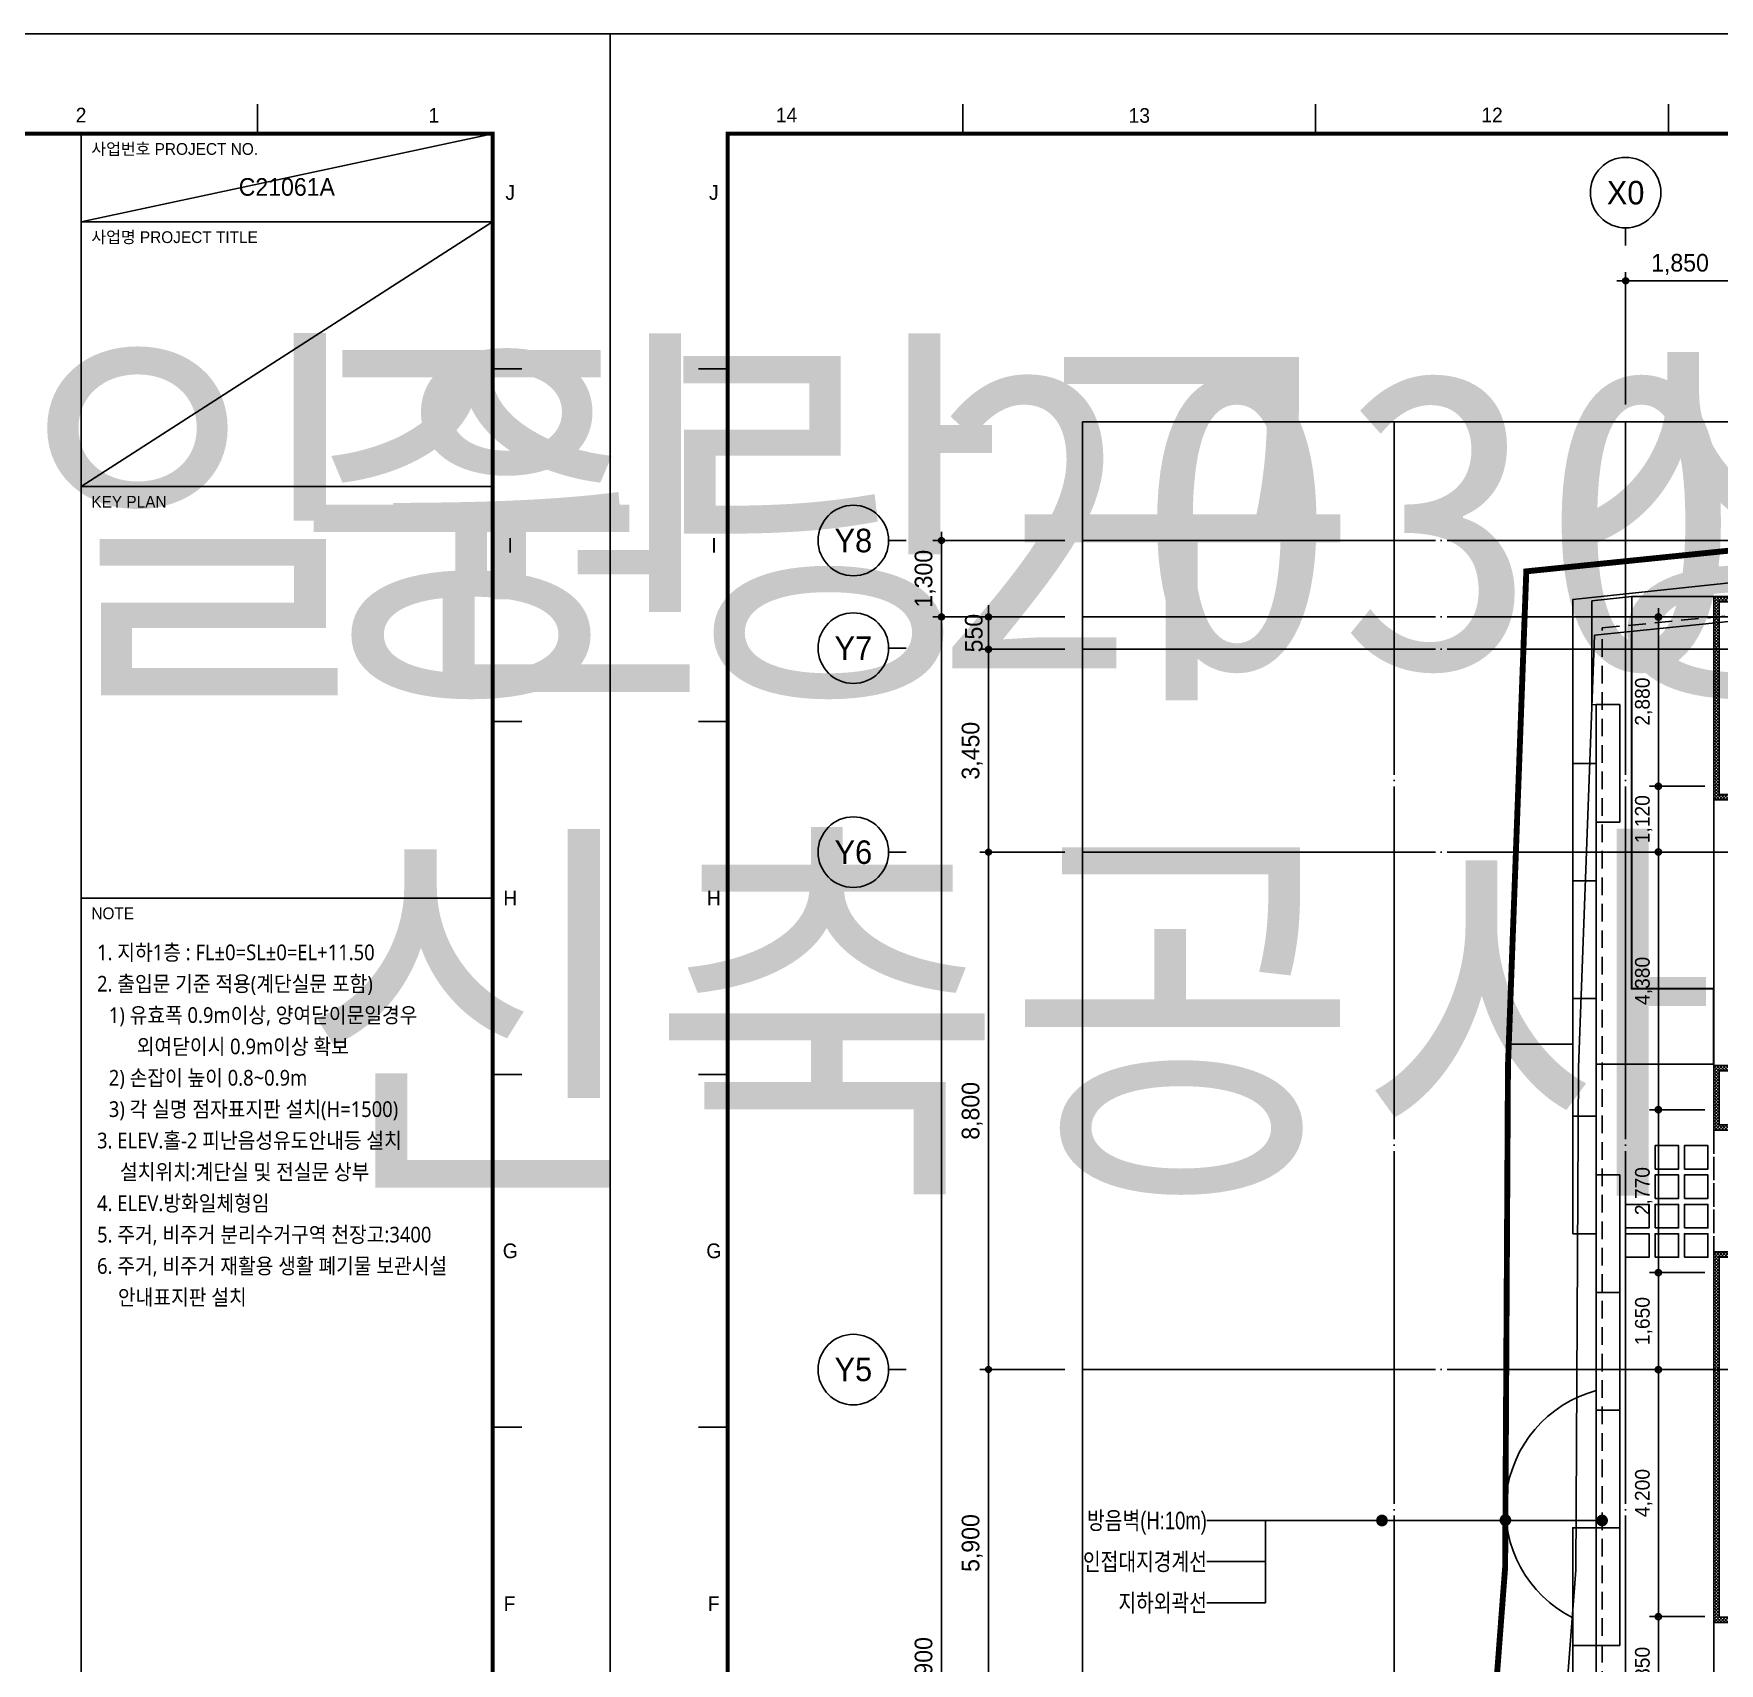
# Model space of a CAD drawing. Header units: millimetres. Extents: x 0 to 1390178, y 0 to 110113.
# Drawn here: x 410195 to 438865, y 31686 to 59400 of the extents above; entities that cross this region are included whole.
import ezdxf
from ezdxf.enums import TextEntityAlignment as Align
from ezdxf.xclip import XClip

# ---------------------------------------------------------------- set-up
doc = ezdxf.new("R2018")
doc.units = ezdxf.units.MM
doc.header["$LTSCALE"] = 100
doc.header["$XCLIPFRAME"] = 0
for name, pattern in [('X - 평면도$0$CEN', [62, 60, -1, 0, -1]), ('X - 평면도$0$HID', [1.5, 1, -0.5]), ('X - 평면도$0$PHANTOM2', [50, 40, -2, 2, -2, 2, -2])]:
    doc.linetypes.add(name, pattern=pattern)
doc.layers.get('DEFPOINTS').update_dxf_attribs({"color": 145})
for name, color, linetype in [('AA-XXXX-DIMS', 7, 'Continuous'), ('AA-XXXX-NOTE', 3, 'Continuous'), ('AA-XXXX-TEXT', 3, 'Continuous'), ('DIM', 7, 'Continuous'), ('SYM', 7, 'Continuous'), ('X - LAND$0$-landscape_base', 8, 'Continuous'), ('X - LAND$0$03-사철나무', 8, 'Continuous'), ('X - LAND$0$03-회양목', 8, 'Continuous'), ('X - LAND$0$04-자산홍', 8, 'Continuous'), ('X - SHEET$0$AA-BORD-FORM', 7, 'Continuous'), ('X - SHEET$0$AA-BORD-TEXT', 3, 'Continuous'), ('X - 평면도$0$0-구역계', 1, 'Continuous'), ('X - 평면도$0$253', 253, 'Continuous'), ('X - 평면도$0$A-CEN', 1, 'X - 평면도$0$CEN'), ('X - 평면도$0$AA-EL-PCN3', 3, 'Continuous'), ('X - 평면도$0$AA-EL-PCN8', 8, 'Continuous'), ('X - 평면도$0$AA-WAXM-BRCK', 3, 'Continuous'), ('X - 평면도$0$AA-XXXX-CNTL', 1, 'X - 평면도$0$CEN'), ('X - 평면도$0$H7', 7, 'X - 평면도$0$HID'), ('X - 평면도$0$상부외곽선', 7, 'X - 평면도$0$HID'), ('수정사항', 6, 'Continuous')]:
    doc.layers.add(name, color=color, linetype=linetype)
for name, color, linetype, plot in [('X - LAND$0$DEFPOINT', 163, 'Continuous', False), ('X - SHEET$0$DEFPOINT', 165, 'Continuous', False), ('X - 평면도$0$$0$DEFPOINT', 163, 'Continuous', False), ('X - 평면도$0$DEFPOINT', 163, 'Continuous', False)]:
    doc.layers.add(name, color=color, linetype=linetype, plot=plot)
doc.styles.add('HAUD0', font='malgun.ttf')
doc.styles.add('HAUD01', font='Dotum.ttf')
doc.styles.get("Standard").update_dxf_attribs({"font": 'Dotum.ttf'})
doc.styles.add('X - SHEET$0$HAUD01', font='Dotum.ttf')
doc.dimstyles.new('HAUD-100', dxfattribs={"dimscale": 100, "dimtxt": 3, "dimasz": 1, "dimexe": 0, "dimexo": 3, "dimgap": 1, "dimtad": 1, "dimdec": 0, "dimdsep": 46, "dimlunit": 6, "dimtxsty": 'HAUD01', "dimblk": 'DIMDOT', "dimcen": 2.5, "dimdle": 1.5, "dimclrd": 7, "dimclre": 7, "dimclrt": 3, "dimadec": 0, "dimazin": 0, "dimtfac": 1, "dimtdec": 0, "dimtix": 1, "dimtmove": 2, "dimatfit": 3, "dimfxl": 1, "dimtvp": 1, "dimtolj": 1, "dimtzin": 0, "dimarcsym": 0})
doc.dimstyles.new('HAUD-80', dxfattribs={"dimscale": 100, "dimtxt": 2.5, "dimasz": 0.5, "dimexe": 0, "dimexo": 1.5, "dimgap": 1, "dimtad": 1, "dimdec": 0, "dimdsep": 46, "dimlunit": 6, "dimtxsty": 'HAUD01', "dimblk": 'Z_DOT', "dimcen": 2.5, "dimdle": 1.5, "dimclrd": 7, "dimclre": 7, "dimclrt": 4, "dimadec": 0, "dimazin": 0, "dimtfac": 1, "dimtdec": 0, "dimtix": 1, "dimtmove": 2, "dimatfit": 3, "dimfxl": 1, "dimtvp": 1, "dimtolj": 1, "dimtzin": 0, "dimarcsym": 0})
pattern_1 = [(45, (-943193, 374193), (-26.9407684, 26.9407684), []), (135, (-943193, 374193), (-26.9407684, -26.9407684), [])]

# ---------------------------------------------------------------- blocks, each defined once
blk = doc.blocks.new('X - SHEET$0$HAUDsheetV')
at = {"layer": 'X - SHEET$0$AA-BORD-FORM', "color": 2}
for p, q in [((61, 577), (61, 582)), ((121, 577), (121, 582)), ((181, 577), (181, 582)), ((781, 577), (781, 582)), ((751, 577), (751, 17)), ((21, 537), (16, 537)), ((821, 537), (826, 537)), ((21, 477), (16, 477)), ((821, 477), (826, 477)), ((21, 417), (16, 417)), ((821, 417), (826, 417)), ((21, 357), (16, 357)), ((821, 357), (826, 357))]:
    blk.add_line(p, q, dxfattribs=at)
at = {"layer": 'X - SHEET$0$AA-BORD-FORM', "color": 3}
for p, q in [((821, 562), (751, 562)), ((821, 517), (751, 517)), ((821, 447), (751, 447))]:
    blk.add_line(p, q, dxfattribs=at)
at = {"layer": 'X - SHEET$0$AA-BORD-FORM', "color": 1}
blk.add_lwpolyline([(1, 0), (841, 0), (841, 594), (1, 594)], close=True, dxfattribs=at)
at = {"layer": 'X - SHEET$0$AA-BORD-FORM', "color": 2, "const_width": 0.682}
blk.add_lwpolyline([(21, 17), (21, 577), (821, 577), (821, 17)], close=True, dxfattribs=at)
at = {"layer": 'X - SHEET$0$AA-BORD-TEXT', "color": 7, "style": 'X - SHEET$0$HAUD01'}
for s, p in [('14', (31, 580.17)), ('13', (91, 580.1)), ('12', (151, 580.17)), ('2', (751, 580.16)), ('1', (811, 580.12)), ('J', (18.63, 567)), ('J', (824, 567)), ('I', (18.67, 507)), ('I', (824, 507)), ('H', (18.63, 447)), ('H', (824, 447)), ('G', (18.63, 387)), ('G', (824, 387)), ('F', (18.61, 327)), ('F', (823.89, 327))]:
    blk.add_text(s, height=2.5, dxfattribs=at).set_placement(p, align=Align.MIDDLE_CENTER)
at = {"layer": 'X - SHEET$0$AA-BORD-TEXT', "color": 3, "style": 'X - SHEET$0$HAUD01'}
for s, p in [('사업번호 PROJECT NO.', (752.75, 573.4)), ('사업명 PROJECT TITLE', (752.75, 558.4)), ('KEY PLAN', (752.75, 513.4)), ('NOTE', (752.75, 443.4))]:
    blk.add_text(s, height=2, rotation=360, dxfattribs=at).set_placement(p)
for tag, p in [('PJCode', (786, 567.94)), ('작성자', (786.11, 194.82)), ('검토자', (786.11, 181.82)), ('최종검토자', (786.11, 168.82)), ('승인자', (786.11, 155.82)), ('일자', (786.83, 144.02)), ('개정번호', (812, 65.92))]:
    blk.add_attdef(tag, text='', height=3, dxfattribs=at).set_placement(p, align=Align.MIDDLE_CENTER)
at = {"layer": 'X - SHEET$0$AA-BORD-TEXT', "color": 3, "lineweight": 30, "flags": 104}
blk.add_attdef('PJTitle', text='', height=4, dxfattribs=at).set_placement((787.25, 536.62), align=Align.MIDDLE_CENTER)
blk = doc.blocks.new('X - SHEET')
at = {"layer": 'X - SHEET$0$DEFPOINT'}
for p, q in [((82000, 57700), (75000, 56200)), ((75000, 51700), (82000, 56200))]:
    blk.add_line(p, q, dxfattribs=at)
ref = blk.add_blockref('X - SHEET$0$HAUDsheetV', (-100, 0), dxfattribs=dict(xscale=100, yscale=100, zscale=100))
ref.add_attrib('PJCode', 'C21061A', dxfattribs={"layer": 'X - SHEET$0$AA-BORD-TEXT', "color": 3, "height": 300, "style": 'X - SHEET$0$HAUD01'}).set_placement((78500, 56794), align=Align.MIDDLE_CENTER)
lines = blk.add_mtext('중랑구 상봉동 116-49번지 일원 2030 청년주택 \\P신축공사', dxfattribs={"layer": 'X - SHEET$0$AA-BORD-TEXT', "color": 3, "insert": (78625, 53662), "char_height": 5056.52, "attachment_point": 1})
ref.add_attrib('PJTitle', '', (78625, 53662), dxfattribs={"flags": 104}).embed_mtext(lines)
blk = doc.blocks.new('A$C07303efd')
at = {"layer": 'AA-XXXX-NOTE', "style": 'HAUD0', "width": 0.9}
for s, p in [('2. 출입문 기준 적용(계단실문 포함)', (408, -2185)), ('1) 유효폭 0.9m이상, 양여닫이문일경우 ', (708, -2985)), ('외여닫이시 0.9m이상 확보', (1421, -3785)), ('2) 손잡이 높이 0.8~0.9m', (708, -4585)), ('3) 각 실명 점자표지판 설치(H=1500)', (708, -5385)), ('3. ELEV.홀-2 피난음성유도안내등 설치', (408, -6185)), ('설치위치:계단실 및 전실문 상부', (993, -6985))]:
    blk.add_text(s, height=400, dxfattribs=at).set_placement(p, align=Align.MIDDLE_LEFT)
blk = doc.blocks.new('DIMDOT')
at = {"layer": 'AA-XXXX-DIMS'}
for p, q in [((-1.5, 0), (1.5, 0)), ((0, -1.5), (0, 1.5))]:
    blk.add_line(p, q, dxfattribs=at)
for radius in [0.5, 0.25]:
    blk.add_circle((0, 0), radius, dxfattribs=at)
blk = doc.blocks.new('*D349')
at = {"color": 7, "lineweight": -2, "transparency": 16777216}
for p, q in [((-55653, 31621), (-56953, 31621)), ((-56953, 28271), (-56953, 31521)), ((-55653, 28171), (-56953, 28171))]:
    blk.add_line(p, q, dxfattribs=at)
at = {"layer": 'DEFPOINTS', "color": 0, "transparency": 16777216}
for p in [(-56953, 31621), (-55353, 31621, 0), (-55353, 28171, 0)]:
    blk.add_point(p, dxfattribs=at)
at = {"color": 7, "lineweight": -2, "transparency": 16777216, "xscale": 100, "yscale": 100, "zscale": 100}
for p, rotation in [((-56953, 31621), 90), ((-56953, 28171), 270)]:
    blk.add_blockref('DIMDOT', p, dxfattribs=dict(at, rotation=rotation))
at = {"color": 3, "transparency": 16777216, "insert": (-57232, 29896), "char_height": 300, "attachment_point": 5, "rotation": 90, "style": 'HAUD01'}
blk.add_mtext('\\A1;3,450', dxfattribs=at)
blk = doc.blocks.new('*D350')
at = {"color": 7, "lineweight": -2, "transparency": 16777216}
for p, q in [((-55653, 32171), (-57753, 32171)), ((-57753, 32071), (-57753, -3629)), ((-55653, -3729), (-57753, -3729))]:
    blk.add_line(p, q, dxfattribs=at)
at = {"layer": 'DEFPOINTS', "color": 0, "transparency": 16777216}
for p in [(-55353, 32171, 0), (-57753, -3729), (-55353, -3729, 0)]:
    blk.add_point(p, dxfattribs=at)
at = {"color": 7, "lineweight": -2, "transparency": 16777216, "xscale": 100, "yscale": 100, "zscale": 100}
for p, rotation in [((-57753, 32171), 90), ((-57753, -3729), 270)]:
    blk.add_blockref('DIMDOT', p, dxfattribs=dict(at, rotation=rotation))
at = {"color": 3, "transparency": 16777216, "insert": (-58032, 14221), "char_height": 300, "attachment_point": 5, "rotation": 90, "style": 'HAUD01'}
blk.add_mtext('\\A1;35,900', dxfattribs=at)
blk = doc.blocks.new('*D351')
at = {"color": 7, "lineweight": -2, "transparency": 16777216}
for p, q in [((-56953, 32271), (-56953, 32371)), ((-55653, 32171), (-56953, 32171)), ((-56953, 31621), (-56953, 32171)), ((-55653, 31621), (-56953, 31621)), ((-56953, 31521), (-56953, 31421))]:
    blk.add_line(p, q, dxfattribs=at)
at = {"layer": 'DEFPOINTS', "color": 0, "transparency": 16777216}
for p in [(-56953, 32171), (-55353, 32171, 0), (-55353, 31621, 0)]:
    blk.add_point(p, dxfattribs=at)
at = {"color": 7, "lineweight": -2, "transparency": 16777216, "xscale": 100, "yscale": 100, "zscale": 100}
for p, rotation in [((-56953, 32171), 270), ((-56953, 31621), 90)]:
    blk.add_blockref('DIMDOT', p, dxfattribs=dict(at, rotation=rotation))
at = {"color": 3, "transparency": 16777216, "insert": (-57203, 31896), "char_height": 300, "attachment_point": 5, "rotation": 90, "style": 'HAUD01'}
blk.add_mtext('\\A1;550', dxfattribs=at)
blk = doc.blocks.new('*D352')
at = {"color": 7, "lineweight": -2, "transparency": 16777216}
for p, q in [((-55653, 28171), (-56953, 28171)), ((-56953, 19471), (-56953, 28071)), ((-55653, 19371), (-56953, 19371))]:
    blk.add_line(p, q, dxfattribs=at)
at = {"layer": 'DEFPOINTS', "color": 0, "transparency": 16777216}
for p in [(-56953, 28171), (-55353, 28171, 0), (-55353, 19371, 0)]:
    blk.add_point(p, dxfattribs=at)
at = {"color": 7, "lineweight": -2, "transparency": 16777216, "xscale": 100, "yscale": 100, "zscale": 100}
for p, rotation in [((-56953, 28171), 90), ((-56953, 19371), 270)]:
    blk.add_blockref('DIMDOT', p, dxfattribs=dict(at, rotation=rotation))
at = {"color": 3, "transparency": 16777216, "insert": (-57232, 23771), "char_height": 300, "attachment_point": 5, "rotation": 90, "style": 'HAUD01'}
blk.add_mtext('\\A1;8,800', dxfattribs=at)
blk = doc.blocks.new('*D356')
at = {"color": 7, "lineweight": -2, "transparency": 16777216}
for p, q in [((-55653, 19371), (-56953, 19371)), ((-56953, 13571), (-56953, 19271)), ((-55653, 13471), (-56953, 13471))]:
    blk.add_line(p, q, dxfattribs=at)
at = {"layer": 'DEFPOINTS', "color": 0, "transparency": 16777216}
for p in [(-56953, 19371), (-55353, 19371, 0), (-55353, 13471, 0)]:
    blk.add_point(p, dxfattribs=at)
at = {"color": 7, "lineweight": -2, "transparency": 16777216, "xscale": 100, "yscale": 100, "zscale": 100}
for p, rotation in [((-56953, 19371), 90), ((-56953, 13471), 270)]:
    blk.add_blockref('DIMDOT', p, dxfattribs=dict(at, rotation=rotation))
at = {"color": 3, "transparency": 16777216, "insert": (-57232, 16421), "char_height": 300, "attachment_point": 5, "rotation": 90, "style": 'HAUD01'}
blk.add_mtext('\\A1;5,900', dxfattribs=at)
blk = doc.blocks.new('*D379')
at = {"color": 7, "lineweight": -2, "transparency": 16777216}
for p, q in [((-46117, 35787), (-46117, 37887)), ((-44367, 37887), (-46017, 37887)), ((-44267, 35787), (-44267, 37887))]:
    blk.add_line(p, q, dxfattribs=at)
at = {"layer": 'DEFPOINTS', "color": 0, "transparency": 16777216}
for p in [(-46117, 37887), (-46117, 35487), (-44267, 35487, 0)]:
    blk.add_point(p, dxfattribs=at)
at = {"color": 7, "lineweight": -2, "transparency": 16777216, "xscale": 100, "yscale": 100, "zscale": 100, "rotation": 180}
blk.add_blockref('DIMDOT', (-46117, 37887), dxfattribs=at)
at = {"color": 7, "lineweight": -2, "transparency": 16777216, "xscale": 100, "yscale": 100, "zscale": 100}
blk.add_blockref('DIMDOT', (-44267, 37887), dxfattribs=at)
at = {"color": 3, "transparency": 16777216, "insert": (-45192, 38167), "char_height": 300, "attachment_point": 5, "style": 'HAUD01'}
blk.add_mtext('\\A1;1,850', dxfattribs=at)
blk = doc.blocks.new('*D380')
at = {"color": 7, "lineweight": -2, "transparency": 16777216}
for p, q in [((-55653, 33471), (-57753, 33471)), ((-57753, 33371), (-57753, 32271)), ((-55653, 32171), (-57753, 32171))]:
    blk.add_line(p, q, dxfattribs=at)
at = {"layer": 'DEFPOINTS', "color": 0, "transparency": 16777216}
for p in [(-55353, 33471, 0), (-57753, 32171), (-55353, 32171, 0)]:
    blk.add_point(p, dxfattribs=at)
at = {"color": 7, "lineweight": -2, "transparency": 16777216, "xscale": 100, "yscale": 100, "zscale": 100}
for p, rotation in [((-57753, 33471), 90), ((-57753, 32171), 270)]:
    blk.add_blockref('DIMDOT', p, dxfattribs=dict(at, rotation=rotation))
at = {"color": 3, "transparency": 16777216, "insert": (-58032, 32821), "char_height": 300, "attachment_point": 5, "rotation": 90, "style": 'HAUD01'}
blk.add_mtext('\\A1;1,300', dxfattribs=at)
blk = doc.blocks.new('X - 평면도$0$A$C80b97300')
at = {"layer": 'X - 평면도$0$DEFPOINT'}
blk.add_lwpolyline([(159778, 61131), (159778, 61131), (126247, 50543), (117552, 69514), (112287, 67315), (106427, 84785), (99926, 82972), (96607, 93676), (102860, 95418), (120049, 99664), (127006, 101294), (135152, 103816), (143267, 106051), (150522, 89247), (152970, 82523), (154689, 77528), (159778, 61131)], dxfattribs=at)
blk = doc.blocks.new('X - 평면도$0$A$C131C07CB')
at = {"layer": 'X - 평면도$0$0-구역계', "color": 1, "linetype": 'X - 평면도$0$PHANTOM2', "const_width": 100, "flags": 128}
blk.add_lwpolyline([(50108, 50546), (32940, 50631), (27658, 50496), (20509, 50187), (2300, 48329), (1988, 39918), (1940, 31390), (1399, 24265), (272, 6596), (50, 108), (11256, 50), (11486, 6795), (29909, 7122), (29397, 12805), (50106, 15382)], close=True, dxfattribs=at)
at = {"layer": 'X - 평면도$0$DEFPOINT'}
for points in [[(50108, 50546), (32940, 50631), (27658, 50496), (20509, 50187), (2300, 48329), (1988, 39918), (1940, 31390), (1399, 24265), (272, 6596), (50, 108), (11256, 50), (11486, 6795), (29909, 7122), (29397, 12805), (50106, 15382)], [(48908, 49352), (32952, 49431), (27700, 49296), (20596, 48990), (3461, 47241), (3188, 39892), (3140, 31341), (2596, 24182), (1470, 6537), (1291, 1301), (10096, 1256), (10325, 7974), (28598, 8299), (28098, 13852), (48906, 16442)]]:
    blk.add_lwpolyline(points, close=True, dxfattribs=at)
blk = doc.blocks.new('X - 평면도$0$A$C9949ff83')
at = {"layer": 'DEFPOINTS'}
for points in [[(0, 59400), (84000, 59400), (84000, 0), (0, 0)], [(2000, 1700), (75000, 1700), (75000, 57700), (2000, 57700)]]:
    blk.add_lwpolyline(points, close=True, dxfattribs=at)
blk = doc.blocks.new('X - LAND', base_point=(-475, -287))
at = {"layer": 'X - LAND$0$-landscape_base'}
for points in [[(36023, 61883), (36423, 61883), (36423, 63883), (36023, 63883)], [(35623, 60883), (36023, 60883), (36023, 62883), (35623, 62883)], [(35623, 58883), (36023, 58883), (36023, 60883), (35623, 60883)], [(35623, 56883), (36023, 56883), (36023, 58883), (35623, 58883)], [(35623, 54883), (36023, 54883), (36023, 56883), (35623, 56883)], [(37023, 55983), (37423, 55983), (37423, 56383), (37023, 56383)], [(37523, 55983), (37923, 55983), (37923, 56383), (37523, 56383)], [(36023, 53883), (36423, 53883), (36423, 55883), (36023, 55883)], [(37023, 55483), (37423, 55483), (37423, 55883), (37023, 55883)], [(37523, 55483), (37923, 55483), (37923, 55883), (37523, 55883)], [(36523, 54983), (36923, 54983), (36923, 55383), (36523, 55383)], [(37023, 54983), (37423, 54983), (37423, 55383), (37023, 55383)], [(37523, 54983), (37923, 54983), (37923, 55383), (37523, 55383)], [(36523, 54483), (36923, 54483), (36923, 54883), (36523, 54883)], [(37023, 54483), (37423, 54483), (37423, 54883), (37023, 54883)], [(37523, 54483), (37923, 54483), (37923, 54883), (37523, 54883)], [(36023, 51883), (36423, 51883), (36423, 53883), (36023, 53883)], [(36023, 49883), (36423, 49883), (36423, 51883), (36023, 51883)], [(35623, 47883), (36023, 47883), (36023, 49883), (35623, 49883)], [(36023, 47883), (36423, 47883), (36423, 49883), (36023, 49883)], [(35623, 45883), (36023, 45883), (36023, 47883), (35623, 47883)]]:
    blk.add_lwpolyline(points, close=True, dxfattribs=at)
at = {"layer": 'X - LAND$0$03-사철나무'}
blk.add_lwpolyline([(34833, 66148), (41282, 66807), (41282, 66273), (35623, 65667), (35623, 58106), (34535, 58106)], close=True, dxfattribs=at)
at = {"layer": 'X - LAND$0$03-회양목'}
blk.add_lwpolyline([(35950, 65649), (35950, 63877), (36423, 63883), (36423, 61883), (36023, 61883), (36023, 57768), (38017, 57768), (38017, 59048), (36622, 59048), (36622, 64473), (36627, 65723)], close=True, dxfattribs=at)
at = {"layer": 'X - LAND$0$04-자산홍'}
blk.add_lwpolyline([(35623, 48351, -0.688284), (36023, 52216), (36023, 49883), (35623, 49883)], format="xyb", close=True, dxfattribs=at)
at = {"layer": 'X - LAND$0$DEFPOINT'}
blk.add_lwpolyline([(82640, 68366), (65473, 68451), (60191, 68315), (53042, 68007), (34833, 66148), (34521, 57737), (34473, 49210), (33932, 42085), (32804, 24416), (32583, 17927), (43789, 17870), (44018, 24615), (62442, 24942), (61930, 30624), (82639, 33202)], close=True, dxfattribs=at)
blk = doc.blocks.new('X - 평면도$0$A$C9b846ec6')
at = {"layer": 'X - 평면도$0$253'}
h = blk.add_hatch(dxfattribs=at)
h.set_pattern_fill('ANSI37', color=253, scale=12)
h.set_pattern_definition(pattern_1)
h.paths.add_polyline_path([(-1250, 33930), (-1800, 33930), (-1800, 30470), (-1550, 30470), (-1550, 30560), (-1710, 30560), (-1710, 33840), (-1340, 33840), (-1340, 33680), (-1250, 33680)])
h = blk.add_hatch(dxfattribs=at)
h.set_pattern_fill('ANSI37', color=253, scale=12)
h.set_pattern_definition(pattern_1)
h.paths.add_polyline_path([(-450, 24940), (-1710, 24940), (-1710, 25860), (-1550, 25860), (-1550, 25950), (-1800, 25950), (-1800, 24850), (-450, 24850)])
h = blk.add_hatch(dxfattribs=at)
h.set_pattern_fill('ANSI37', color=253, scale=12)
h.set_pattern_definition(pattern_1)
h.paths.add_polyline_path([(-450, 22780), (-1800, 22780), (-1800, 16480), (-1550, 16480), (-1550, 16570), (-1710, 16570), (-1710, 22690), (-450, 22690)])
at = {"layer": 'X - 평면도$0$AA-WAXM-BRCK'}
for points in [[(-1250, 33680), (-1250, 33930), (-1800, 33930), (-1800, 30470), (-1550, 30470)], [(-1340, 33680), (-1340, 33840), (-1710, 33840), (-1710, 30560), (-1550, 30560)], [(-450, 24850), (-1800, 24850), (-1800, 25950), (-1550, 25950)], [(-450, 24940), (-1710, 24940), (-1710, 25860), (-1550, 25860)], [(-450, 22780), (-1800, 22780), (-1800, 16480), (-1550, 16480)], [(-450, 22690), (-1710, 22690), (-1710, 16570), (-1550, 16570)]]:
    blk.add_lwpolyline(points, dxfattribs=at)
blk = doc.blocks.new('X - 평면도', base_point=(-475.4, -286.7))
at = {"layer": 'DEFPOINTS'}
blk.add_lwpolyline([(657286.2, 68689.6), (718213.6, 68689.6), (718213.6, 19243.1), (657286.2, 19243.1)], close=True, dxfattribs=at)
at = {"layer": 'X - 평면도$0$$0$DEFPOINT'}
blk.add_lwpolyline([(712640.5, 68365.6), (695472.6, 68450.8), (690191.2, 68315.3), (683042.1, 68006.8), (664833.1, 66148.4), (664521.2, 57737.5), (664473, 49209.6), (663931.7, 42085), (662804.5, 24415.6), (662582.9, 17927.4), (673789, 17869.8), (674018.4, 24614.7), (692441.5, 24941.8), (691930.2, 30624.5), (712639.2, 33202.2)], close=True, dxfattribs=at)
at = {"layer": 'X - 평면도$0$A-CEN', "color": 5}
for p, q in [((666522, 68689.6), (666522, 19243.1)), ((657286.2, 66673.1), (718213.6, 66673.1))]:
    blk.add_line(p, q, dxfattribs=at)
at = {"layer": 'X - 평면도$0$AA-EL-PCN3'}
blk.add_lwpolyline([(668022, 65723.1), (666627, 65723.1), (666627, 59053.1), (668022.1, 59053.1)], dxfattribs=at)
at = {"layer": 'X - 평면도$0$AA-EL-PCN8'}
for p, q in [((668022.1, 62263.1), (668022.1, 57743.1)), ((668022, 48273.1), (668022, 46623.1))]:
    blk.add_line(p, q, dxfattribs=at)
at = {"layer": 'X - 평면도$0$AA-XXXX-CNTL'}
for p, q in [((662582.9, 68689.6), (662582.9, 19243.1)), ((657286.2, 65373.1), (718213.6, 65373.1)), ((657286.2, 64823.1), (718213.6, 64823.1)), ((657286.2, 61373.1), (702572, 61373.1)), ((657286.2, 52573.1), (718213.6, 52573.1))]:
    blk.add_line(p, q, dxfattribs=at)
at = {"layer": 'X - 평면도$0$H7', "ltscale": 3}
blk.add_lwpolyline([(666122, 65186.3), (685687.1, 67073.1), (711472, 67073.1), (711472, 35476), (690572, 31923.6), (690572, 26093.1), (672522, 26093.1), (672522, 19243.1), (666122, 19243.1), (666122, 65186.3)], dxfattribs=at)
at = {"layer": 'X - 평면도$0$상부외곽선'}
blk.add_line((668022, 56643.1), (668022, 54573.1), dxfattribs=at)
at = {"layer": 'X - 평면도$0$상부외곽선', "ltscale": 3}
blk.add_lwpolyline([(668022, 40573.1), (668022, 65723.1), (709572, 65723.1), (709572, 39263.1), (687212, 39263.1), (687212, 29123.1), (668022, 29123.1)], dxfattribs=at)
for name, p in [('X - 평면도$0$A$C9949ff83', (649249.9, 15892.4)), ('X - 평면도$0$A$C9949ff83', (523249.9, 14755.9)), ('X - 평면도$0$A$C9b846ec6', (669822, 31793.1))]:
    blk.add_blockref(name, p)
ref = blk.add_blockref('X - 평면도$0$A$C80b97300', (722821.6, -102404.4), dxfattribs=dict(rotation=72.47546202917606))
XClip(ref).set_block_clipping_path([(94693.8409505995, 98626.5196486565), (113039.9373957263, 40526.9089176619), (162789.9645771914, 56236.4598997638), (144443.8681320646, 114336.0706307584)])
ref = blk.add_blockref('X - LAND', (629524.6, -286.7))
XClip(ref).set_block_clipping_path([(27286.2339644467, 19243.1096737642), (88213.6007375629, 68689.6188814971)])
at = {"layer": 'X - 평면도$0$0-구역계'}
blk.add_blockref('X - 평면도$0$A$C131C07CB', (662532.9, 17819.8), dxfattribs=at)
blk = doc.blocks.new('Z_DOT')
at = {"layer": 'DIM', "color": 0}
for p, q in [((-3, 0), (3, 0)), ((0, -3), (0, 3))]:
    blk.add_line(p, q, dxfattribs=at)
for radius in [1.05, 0.525]:
    blk.add_circle((0, 0), radius, dxfattribs=at)
blk = doc.blocks.new('*D452')
at = {"layer": 'DEFPOINTS', "color": 0, "transparency": 16777216}
for p in [(437829, 38331), (438772, 38331), (438772, 36681)]:
    blk.add_point(p, dxfattribs=at)
at = {"layer": 'DIM', "color": 7, "lineweight": -2, "transparency": 16777216}
for p, q in [((438622, 38331), (437829, 38331)), ((437829, 36731), (437829, 38281)), ((438622, 36681), (437829, 36681))]:
    blk.add_line(p, q, dxfattribs=at)
at = {"layer": 'DIM', "color": 7, "lineweight": -2, "transparency": 16777216, "xscale": 50, "yscale": 50, "zscale": 50}
for p, rotation in [((437829, 38331), 90), ((437829, 36681), 270)]:
    blk.add_blockref('Z_DOT', p, dxfattribs=dict(at, rotation=rotation))
at = {"layer": 'DIM', "color": 4, "transparency": 16777216, "insert": (437580, 37506), "char_height": 250, "attachment_point": 5, "rotation": 90, "style": 'HAUD01'}
blk.add_mtext('\\A1;1,650', dxfattribs=at)
blk = doc.blocks.new('*D450')
at = {"layer": 'DEFPOINTS', "color": 0, "transparency": 16777216}
for p in [(438772, 41101), (437829, 38331), (438772, 38331)]:
    blk.add_point(p, dxfattribs=at)
at = {"layer": 'DIM', "color": 7, "lineweight": -2, "transparency": 16777216}
for p, q in [((438622, 41101), (437829, 41101)), ((437829, 41051), (437829, 38381)), ((438622, 38331), (437829, 38331))]:
    blk.add_line(p, q, dxfattribs=at)
at = {"layer": 'DIM', "color": 7, "lineweight": -2, "transparency": 16777216, "xscale": 50, "yscale": 50, "zscale": 50}
for p, rotation in [((437829, 41101), 90), ((437829, 38331), 270)]:
    blk.add_blockref('Z_DOT', p, dxfattribs=dict(at, rotation=rotation))
at = {"layer": 'DIM', "color": 4, "transparency": 16777216, "insert": (437580, 39716), "char_height": 250, "attachment_point": 5, "rotation": 90, "style": 'HAUD01'}
blk.add_mtext('\\A1;2,770', dxfattribs=at)
blk = doc.blocks.new('*D451')
at = {"layer": 'DEFPOINTS', "color": 0, "transparency": 16777216}
for p in [(437829, 45481), (438772, 45481), (438772, 41101)]:
    blk.add_point(p, dxfattribs=at)
at = {"layer": 'DIM', "color": 7, "lineweight": -2, "transparency": 16777216}
for p, q in [((438622, 45481), (437829, 45481)), ((437829, 41151), (437829, 45431)), ((438622, 41101), (437829, 41101))]:
    blk.add_line(p, q, dxfattribs=at)
at = {"layer": 'DIM', "color": 7, "lineweight": -2, "transparency": 16777216, "xscale": 50, "yscale": 50, "zscale": 50}
for p, rotation in [((437829, 45481), 90), ((437829, 41101), 270)]:
    blk.add_blockref('Z_DOT', p, dxfattribs=dict(at, rotation=rotation))
at = {"layer": 'DIM', "color": 4, "transparency": 16777216, "insert": (437580, 43291), "char_height": 250, "attachment_point": 5, "rotation": 90, "style": 'HAUD01'}
blk.add_mtext('\\A1;4,380', dxfattribs=at)
blk = doc.blocks.new('*D449')
at = {"layer": 'DEFPOINTS', "color": 0, "transparency": 16777216}
for p in [(437829, 32481), (438772, 32481), (438772, 30631)]:
    blk.add_point(p, dxfattribs=at)
at = {"layer": 'DIM', "color": 7, "lineweight": -2, "transparency": 16777216}
for p, q in [((438622, 32481), (437829, 32481)), ((437829, 30681), (437829, 32431)), ((438622, 30631), (437829, 30631))]:
    blk.add_line(p, q, dxfattribs=at)
at = {"layer": 'DIM', "color": 7, "lineweight": -2, "transparency": 16777216, "xscale": 50, "yscale": 50, "zscale": 50}
for p, rotation in [((437829, 32481), 90), ((437829, 30631), 270)]:
    blk.add_blockref('Z_DOT', p, dxfattribs=dict(at, rotation=rotation))
at = {"layer": 'DIM', "color": 4, "transparency": 16777216, "insert": (437580, 31556), "char_height": 250, "attachment_point": 5, "rotation": 90, "style": 'HAUD01'}
blk.add_mtext('\\A1;1,850', dxfattribs=at)
blk = doc.blocks.new('*D455')
at = {"layer": 'DEFPOINTS', "color": 0, "transparency": 16777216}
for p in [(438772, 46601), (437829, 45481), (438772, 45481)]:
    blk.add_point(p, dxfattribs=at)
at = {"layer": 'DIM', "color": 7, "lineweight": -2, "transparency": 16777216}
for p, q in [((438622, 46601), (437829, 46601)), ((437829, 46551), (437829, 45531)), ((438622, 45481), (437829, 45481))]:
    blk.add_line(p, q, dxfattribs=at)
at = {"layer": 'DIM', "color": 7, "lineweight": -2, "transparency": 16777216, "xscale": 50, "yscale": 50, "zscale": 50}
for p, rotation in [((437829, 46601), 90), ((437829, 45481), 270)]:
    blk.add_blockref('Z_DOT', p, dxfattribs=dict(at, rotation=rotation))
at = {"layer": 'DIM', "color": 4, "transparency": 16777216, "insert": (437580, 46041), "char_height": 250, "attachment_point": 5, "rotation": 90, "style": 'HAUD01'}
blk.add_mtext('\\A1;1,120', dxfattribs=at)
blk = doc.blocks.new('*D456')
at = {"layer": 'DEFPOINTS', "color": 0, "transparency": 16777216}
for p in [(437829, 49481), (438772, 49481), (438772, 46601)]:
    blk.add_point(p, dxfattribs=at)
at = {"layer": 'DIM', "color": 7, "lineweight": -2, "transparency": 16777216}
for p, q in [((438622, 49481), (437829, 49481)), ((437829, 46651), (437829, 49431)), ((438622, 46601), (437829, 46601))]:
    blk.add_line(p, q, dxfattribs=at)
at = {"layer": 'DIM', "color": 7, "lineweight": -2, "transparency": 16777216, "xscale": 50, "yscale": 50, "zscale": 50}
for p, rotation in [((437829, 49481), 90), ((437829, 46601), 270)]:
    blk.add_blockref('Z_DOT', p, dxfattribs=dict(at, rotation=rotation))
at = {"layer": 'DIM', "color": 4, "transparency": 16777216, "insert": (437580, 48041), "char_height": 250, "attachment_point": 5, "rotation": 90, "style": 'HAUD01'}
blk.add_mtext('\\A1;2,880', dxfattribs=at)
blk = doc.blocks.new('*D474')
at = {"layer": 'DEFPOINTS', "color": 0, "transparency": 16777216}
for p in [(438772, 36681), (437829, 32481), (438772, 32481)]:
    blk.add_point(p, dxfattribs=at)
at = {"layer": 'DIM', "color": 7, "lineweight": -2, "transparency": 16777216}
for p, q in [((438622, 36681), (437829, 36681)), ((437829, 36631), (437829, 32531)), ((438622, 32481), (437829, 32481))]:
    blk.add_line(p, q, dxfattribs=at)
at = {"layer": 'DIM', "color": 7, "lineweight": -2, "transparency": 16777216, "xscale": 50, "yscale": 50, "zscale": 50}
for p, rotation in [((437829, 36681), 90), ((437829, 32481), 270)]:
    blk.add_blockref('Z_DOT', p, dxfattribs=dict(at, rotation=rotation))
at = {"layer": 'DIM', "color": 4, "transparency": 16777216, "insert": (437580, 34581), "char_height": 250, "attachment_point": 5, "rotation": 90, "style": 'HAUD01'}
blk.add_mtext('\\A1;4,200', dxfattribs=at)
blk = doc.blocks.new('지상부 치수 1')
at = {"layer": 'DIM'}
for p, q in [((-46117.2, 38787.4, 0), (-46117.2, 38487.4, 0)), ((-58653, 33470.9, 0), (-58353, 33470.9, 0)), ((-58653, 31640.9), (-58353, 31640.9)), ((-58653, 28170.9), (-58353, 28170.9)), ((-58653, 19370.9), (-58353, 19370.9))]:
    blk.add_line(p, q, dxfattribs=at)
for centre in [(-46117.2, 39387.4, 0), (-59253, 33470.9, 0), (-59253, 31640.9), (-59253, 28170.9), (-59253, 19370.9)]:
    blk.add_circle(centre, 600, dxfattribs=at)
at = {"layer": 'DIM', "style": 'HAUD01'}
for s, p in [('X0', (-46117.2, 39387.4, 0)), ('Y8', (-59253, 33470.9, 0)), ('Y7', (-59253, 31640.9)), ('Y6', (-59253, 28170.9)), ('Y5', (-59253, 19370.9))]:
    blk.add_text(s, height=400, dxfattribs=at).set_placement(p, align=Align.MIDDLE)
dim = blk.add_linear_dim(base=(-46117.3, 37887.4, 0), p1=(-44267.3, 35487.4), p2=(-46117.3, 35487.4, 0), dimstyle='HAUD-100')
dim.commit()
dim.dimension.update_dxf_attribs({"geometry": '*D379', "text_midpoint": (-45192.3, 38166.5, 0)})
for base, p1, p2, angle, picture, middle in [((-57753, 32170.9, 0), (-55353, 33470.9), (-55353, 32170.9), 90, '*D380', (-58032.1, 32820.9, 0)), ((-57753, -3729.1, 0), (-55353, 32170.9), (-55353, -3729.1), 90, '*D350', (-58032.1, 14220.9, 0)), ((-56953, 32170.9, 0), (-55353, 31620.9), (-55353, 32170.9), 270, '*D351', (-57203.2, 31895.9, 0)), ((-56953, 31620.9, 0), (-55353, 28170.9), (-55353, 31620.9), 270, '*D349', (-57232.1, 29895.9, 0)), ((-56953, 28170.9, 0), (-55353, 19370.9), (-55353, 28170.9), 270, '*D352', (-57232.1, 23770.9, 0)), ((-56953, 19370.9, 0), (-55353, 13470.9), (-55353, 19370.9), 270, '*D356', (-57232.1, 16420.9, 0))]:
    dim = blk.add_linear_dim(base=base, p1=p1, p2=p2, angle=angle, dimstyle='HAUD-100')
    dim.commit()
    dim.dimension.update_dxf_attribs({"geometry": picture, "text_midpoint": middle})

msp = doc.modelspace()

# ---------------------------------------------------------------- block references
ref = msp.add_blockref('X - 평면도', (-187725.3, -15042.6))
XClip(ref).set_block_clipping_path([(523249.9173510034, 14755.918452476), (607249.9173510034, 74155.918452476)])

# ---------------------------------------------------------------- next in the draw order: block references
ref = msp.add_blockref('X - 평면도', (-229725.3, -16179.1))
XClip(ref).set_block_clipping_path([(649249.9173510048, 15892.4063044181), (733249.9173510048, 75292.406304418)])
at = {"layer": '수정사항', "xscale": 0.6666666666666666, "yscale": 0.6666666666666666, "zscale": 0.6666666666666666}
msp.add_blockref('A$C07303efd', (411000, 44700), dxfattribs=at)

# ---------------------------------------------------------------- next in the draw order: texts
at = {"layer": 'AA-XXXX-NOTE', "color": 2, "style": 'HAUD0', "width": 0.9}
msp.add_text('1. 지하1층 : FL%%P0=SL±0=EL+11.50', height=266.667, dxfattribs=at).set_placement((411272.3, 43776.4), align=Align.MIDDLE_LEFT)
at = {"layer": 'AA-XXXX-NOTE', "style": 'HAUD0', "width": 0.9}
for s, height, p in [('4. ELEV.방화일체형임', 266.667, (411272.3, 39509.7)), ('5. 주거, 비주거 분리수거구역 천장고:3400', 266.667, (411272.3, 38976.4)), ('6. 주거, 비주거 재활용 생활 폐기물 보관시설', 266.667, (411272.3, 38443.1)), ('안내표지판 설치', 266.67, (411627, 37909.7))]:
    msp.add_text(s, height=height, dxfattribs=at).set_placement(p, align=Align.MIDDLE_LEFT)

# ---------------------------------------------------------------- next in the draw order: linework, layer by layer
at = {"layer": 'SYM'}
for p, q in [((436872.1, 34114), (430149.5, 34114)), ((431149.5, 32714), (431149.5, 34114)), ((431149.5, 33414), (430149.5, 33414)), ((431149.5, 32714), (430149.5, 32714))]:
    msp.add_line(p, q, dxfattribs=at)
at = {"layer": 'SYM', "const_width": 99.9}
for points in [[(433127.7, 34064, -1), (433127.7, 34164.1, -1)], [(435227.6, 34070.2, -1), (435227.6, 34170.3, -1)], [(436872.1, 34064, -1), (436872.1, 34164.1, -1)]]:
    msp.add_lwpolyline(points, format="xyb", close=True, dxfattribs=at)

# ---------------------------------------------------------------- next in the draw order: block references
for name, p in [('X - SHEET', (252000, 0)), ('X - SHEET', (336000, 0)), ('X - SHEET', (420000, 0)), ('지상부 치수 1', (483389.3, 17309.8))]:
    msp.add_blockref(name, p)

# ---------------------------------------------------------------- next in the draw order: texts
at = {"layer": 'AA-XXXX-TEXT', "style": 'HAUD01', "width": 0.8}
for s, p in [('방음벽(H:10m)', (430149.5, 34114)), ('인접대지경계선', (430149.5, 33414)), ('지하외곽선', (430149.5, 32714))]:
    msp.add_text(s, height=300, dxfattribs=at).set_placement(p, align=Align.MIDDLE_RIGHT)

# ---------------------------------------------------------------- next in the draw order: dimensions: what is measured, and where the dimension line sits
at = {"layer": 'DIM'}
for base, p1, p2, angle, picture, middle in [((437828.8, 49480.7), (438772.1, 46600.7), (438772.1, 49480.7), 90, '*D456', (437579.6, 48040.7)), ((437828.8, 45480.7), (438772.1, 46600.7), (438772.1, 45480.7), 270, '*D455', (437579.6, 46040.7)), ((437828.8, 45480.7), (438772.1, 41100.7), (438772.1, 45480.7), 90, '*D451', (437579.6, 43290.7)), ((437828.8, 38330.7), (438772.1, 41100.7), (438772.1, 38330.7), 270, '*D450', (437579.6, 39715.7)), ((437828.8, 38330.7), (438772.1, 36680.7), (438772.1, 38330.7), 90, '*D452', (437579.6, 37505.7)), ((437828.8, 32480.7), (438772.1, 36680.7), (438772.1, 32480.7), 270, '*D474', (437579.6, 34580.7)), ((437828.8, 32480.7), (438772.1, 30630.7), (438772.1, 32480.7), 90, '*D449', (437579.6, 31555.7))]:
    dim = msp.add_linear_dim(base=base, p1=p1, p2=p2, angle=angle, dimstyle='HAUD-80', override={"dimscale": 100}, dxfattribs=at)
    dim.commit()
    dim.dimension.update_dxf_attribs({"geometry": picture, "text_midpoint": middle})

doc.saveas('drawing.dxf')
